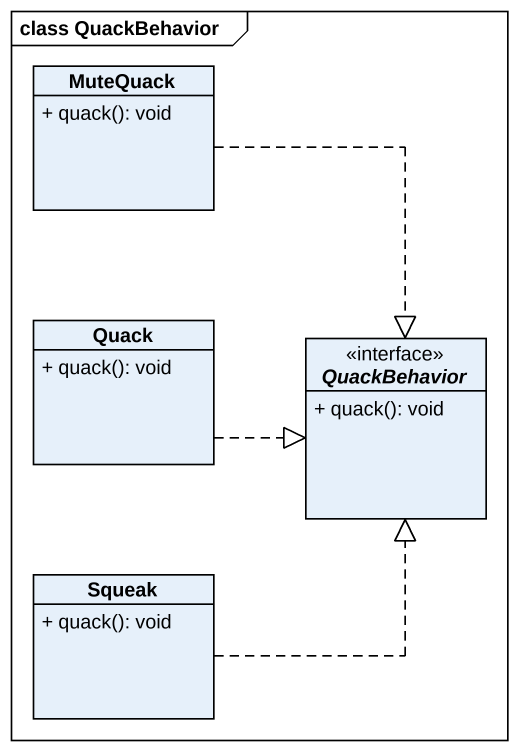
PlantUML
@startuml
mainframe class QuackBehavior
hide circle
hide empty members
skinparam classAttributeIconSize 0
class MuteQuack {
  + quack(): void
}
class Quack {
  + quack(): void
}
interface QuackBehavior <<interface>> {
  + quack(): void
}
class Squeak {
  + quack(): void
}
MuteQuack ..|> QuackBehavior
Quack .right.|> QuackBehavior
Squeak .up.|> QuackBehavior
@enduml
